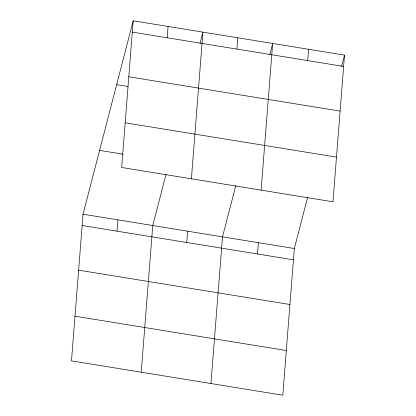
<?xml version="1.0" encoding="UTF-8"?>
<svg xmlns="http://www.w3.org/2000/svg" width="416" height="416" viewBox="0 0 416 416"><rect width="100%" height="100%" fill="white"/><g stroke="black" fill="none" stroke-linecap="round" stroke-linejoin="round"><path stroke-width="0.62" d="M133.203 20.8L121.659 167.476L332.972 201.802L344.516 55.125L133.203 20.8L83.028 214.198L71.484 360.875L282.797 395.2L294.341 248.524L307.653 197.215M117.005 231.166L117.894 219.861M167.18 37.768L168.069 26.463M141.222 372.2L152.766 225.524L166.072 174.216M191.391 178.807L202.935 32.126L200.013 43.389M186.737 242.492L187.632 231.187M236.912 49.093L237.801 37.794M210.954 383.531L222.498 236.85L235.804 185.546M261.123 190.133L272.667 43.456L269.745 54.72M257.53 253.989L258.419 242.689M307.7 60.596L308.589 49.291M341.593 66.388L344.516 55.125M132.314 32.105L343.621 66.43M128.799 76.778L340.106 111.103M116.646 84.62L128.055 86.476M125.174 122.803L336.487 157.128M99.585 150.374L123.042 154.185M83.028 214.198L294.341 248.524M82.139 225.498L293.452 259.828M78.624 270.171L289.936 304.502M75.005 316.202L286.312 350.527"/></g></svg>
